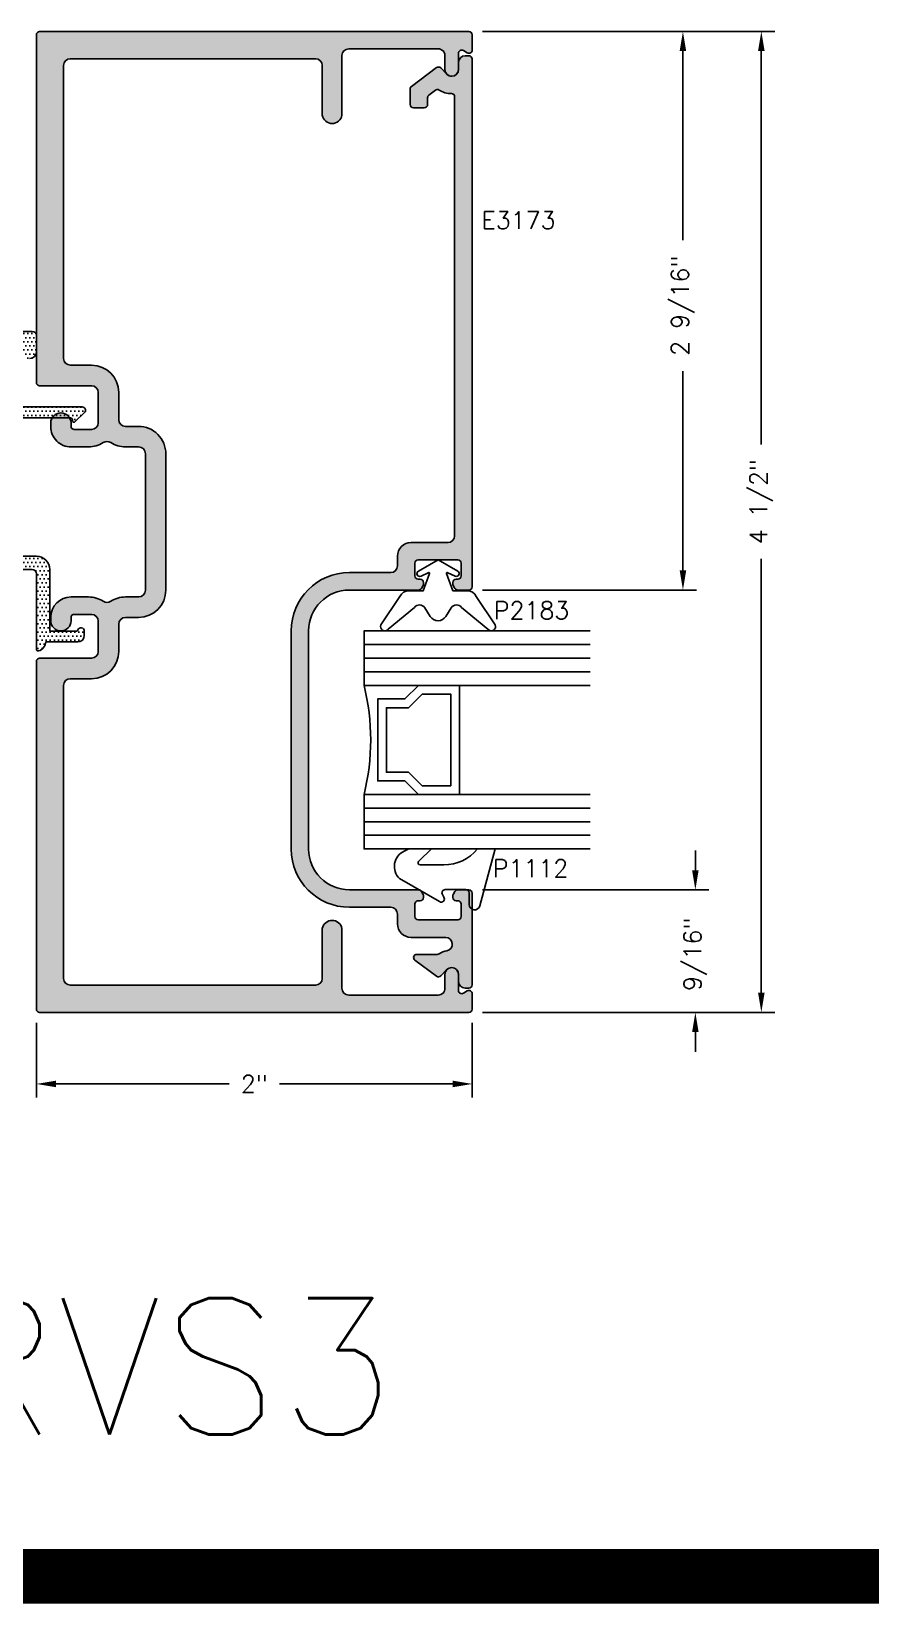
# Model space of a CAD drawing. Extents: x 0 to 139, y 0 to 39.
# Drawn here: x 49.42 to 53.27, y 26.83 to 34.04 of the extents above; entities that cross this region are included whole.
import ezdxf

# ---------------------------------------------------------------- set-up
doc = ezdxf.new("R2010")
doc.units = 0
doc.header["$MEASUREMENT"] = 0
doc.layers.get('DEFPOINTS').update_dxf_attribs({"linetype": 'CONTINUOUS'})
for name, color, linetype in [('R-ANNO-DIMS', 3, 'CONTINUOUS'), ('R-ANNO-TEXT', 6, 'CONTINUOUS'), ('R-DET1', 4, 'CONTINUOUS'), ('R-DET2', 2, 'CONTINUOUS'), ('R-OTLN', 1, 'CONTINUOUS'), ('R-PAT1', 5, 'CONTINUOUS'), ('TITLE', 7, 'CONTINUOUS')]:
    doc.layers.add(name, color=color, linetype=linetype)
doc.styles.get("Standard").update_dxf_attribs({"font": 'simplex'})
doc.dimstyles.new('1X', dxfattribs={"dimtxt": 0.08, "dimasz": 0.09, "dimexe": 0.0625, "dimexo": 0.0625, "dimgap": 0.0625, "dimtad": 0, "dimdec": 5, "dimzin": 4, "dimtxsty": 'STANDARD', "dimcen": 0, "dimazin": 3, "dimtfac": 1, "dimtdec": 5, "dimtofl": 0, "dimtmove": 0, "dimatfit": 3, "dimtolj": 1, "dimtzin": 0})
pattern_1 = [(0, (45.02329678734584, 26.39601527566817), (0.009375, 0.01875), [0, -0.01875])]

# ---------------------------------------------------------------- blocks, each defined once
blk = doc.blocks.new('*D12')
at = {"layer": 'DEFPOINTS', "color": 0}
for p in [(49.4395254096338, 29.55967717632602), (51.43948860765173, 29.55967717632596), (51.43948860765173, 29.21664919151539)]:
    blk.add_point(p, dxfattribs=at)
at = {"layer": 'R-ANNO-DIMS', "color": 0}
for p, q in [((49.4395254096338, 29.49717717632602), (49.4395254096338, 29.15414919151539)), ((51.43948860765173, 29.49717717632596), (51.43948860765173, 29.15414919151539)), ((49.52952540963381, 29.21664919151539), (50.32367367530943, 29.21664919151539)), ((51.34948860765172, 29.21664919151539), (50.5553403419761, 29.21664919151539))]:
    blk.add_line(p, q, dxfattribs=at)
for points in [[(49.52952540963381, 29.23164919151539), (49.52952540963381, 29.20164919151539), (49.4395254096338, 29.21664919151539)], [(51.34948860765172, 29.23164919151539), (51.34948860765172, 29.20164919151539), (51.43948860765173, 29.21664919151539)]]:
    blk.add_solid(points, dxfattribs=at)
at = {"layer": 'R-ANNO-DIMS', "color": 0, "insert": (50.43950700864276, 29.21664919151539), "char_height": 0.08, "attachment_point": 5}
blk.add_mtext('\\A1;2"', dxfattribs=at)
blk = doc.blocks.new('*D11')
at = {"layer": 'DEFPOINTS', "color": 0}
for p in [(51.42448860765171, 34.044677176326), (52.76604488452551, 34.044677176326), (51.42448860765174, 29.54467717632598)]:
    blk.add_point(p, dxfattribs=at)
at = {"layer": 'R-ANNO-DIMS', "color": 0}
for p, q in [((51.48698860765171, 34.044677176326), (52.82854488452551, 34.044677176326)), ((52.76604488452551, 33.954677176326), (52.76604488452551, 32.15009785115909)), ((52.76604488452551, 29.63467717632598), (52.76604488452551, 31.62509785115909)), ((51.48698860765174, 29.54467717632598), (52.82854488452551, 29.54467717632598))]:
    blk.add_line(p, q, dxfattribs=at)
for points in [[(52.75104488452551, 33.954677176326), (52.78104488452551, 33.954677176326), (52.76604488452551, 34.044677176326)], [(52.75104488452551, 29.63467717632598), (52.78104488452551, 29.63467717632598), (52.76604488452551, 29.54467717632598)]]:
    blk.add_solid(points, dxfattribs=at)
at = {"layer": 'R-ANNO-DIMS', "color": 0, "insert": (52.7660448845255, 31.8875978511591), "char_height": 0.08, "attachment_point": 5, "rotation": 90}
blk.add_mtext('\\A1;4 1/2"', dxfattribs=at)
blk = doc.blocks.new('*D13')
at = {"layer": 'DEFPOINTS', "color": 0}
for p in [(51.42364798721816, 30.10715024328491), (52.46329400579143, 30.10715024328491), (51.42448860765174, 29.54467717632598)]:
    blk.add_point(p, dxfattribs=at)
at = {"layer": 'R-ANNO-DIMS', "color": 0}
for p, q in [((52.46329400579143, 30.19715024328491), (52.46329400579143, 30.28715024328491)), ((51.48614798721816, 30.10715024328491), (52.52579400579143, 30.10715024328491)), ((51.48698860765174, 29.54467717632598), (52.52579400579143, 29.54467717632598)), ((52.46329400579143, 29.45467717632598), (52.46329400579143, 29.36467717632598))]:
    blk.add_line(p, q, dxfattribs=at)
for points in [[(52.44829400579143, 30.19715024328491), (52.47829400579143, 30.19715024328491), (52.46329400579143, 30.10715024328491)], [(52.44829400579143, 29.45467717632598), (52.47829400579143, 29.45467717632598), (52.46329400579143, 29.54467717632598)]]:
    blk.add_solid(points, dxfattribs=at)
at = {"layer": 'R-ANNO-DIMS', "color": 0, "insert": (52.46329400579143, 29.8113921771842), "char_height": 0.08, "attachment_point": 5, "rotation": 90}
blk.add_mtext('\\A1;9/16"', dxfattribs=at)
blk = doc.blocks.new('*D14')
at = {"layer": 'DEFPOINTS', "color": 0}
for p in [(51.42448860765171, 34.044677176326), (52.40630027305709, 34.044677176326), (51.42364798721816, 31.48215024328491)]:
    blk.add_point(p, dxfattribs=at)
at = {"layer": 'R-ANNO-DIMS', "color": 0}
for p, q in [((51.48698860765171, 34.044677176326), (52.46880027305709, 34.044677176326)), ((52.40630027305709, 33.954677176326), (52.40630027305709, 33.0870624350804)), ((52.40630027305709, 31.57215024328491), (52.40630027305709, 32.48587195888992)), ((51.48614798721816, 31.48215024328491), (52.46880027305709, 31.48215024328491))]:
    blk.add_line(p, q, dxfattribs=at)
for points in [[(52.39130027305709, 33.954677176326), (52.42130027305709, 33.954677176326), (52.40630027305709, 34.044677176326)], [(52.39130027305709, 31.57215024328491), (52.42130027305709, 31.57215024328491), (52.40630027305709, 31.48215024328491)]]:
    blk.add_solid(points, dxfattribs=at)
at = {"layer": 'R-ANNO-DIMS', "color": 0, "insert": (52.40630027305708, 32.78646719698517), "char_height": 0.08, "attachment_point": 5, "rotation": 90}
blk.add_mtext('\\A1;2 9/16"', dxfattribs=at)

msp = doc.modelspace()

# ---------------------------------------------------------------- hatches: boundary and pattern name
at = {"layer": 'R-PAT1'}
h = msp.add_hatch(dxfattribs=at)
h.set_pattern_fill('DOTS', color=256, scale=0.3, style=0)
h.set_pattern_definition(pattern_1)
edge = h.paths.add_edge_path()
edge.add_line((49.564525409634, 29.70067717632598), (49.564525409634, 31.044677176326))
edge.add_arc((49.59552540963401, 31.044677176326), 0.03100000000000591, 90, 179.9999999999983, ccw=False)
edge.add_line((49.59552540963401, 31.07567717632601), (49.69252540963379, 31.07567717632601))
edge.add_arc((49.69252540963379, 31.20067717632601), 0.125, 270, 360)
edge.add_line((49.81752540963379, 31.20067717632601), (49.81752540963382, 31.32567717632604))
edge.add_arc((49.84852540963382, 31.32567717632604), 0.03100000000000591, 90, 180, ccw=False)
edge.add_line((49.84852540963382, 31.35667717632604), (49.90852540963405, 31.35667717632602))
edge.add_arc((49.90852540963394, 31.48167717632602), 0.125, 270.0000000000521, 360)
edge.add_line((50.03352540963394, 31.48167717632602), (50.03352540963394, 32.10767717632594))
edge.add_arc((49.90852540963397, 32.10767717632605), 0.1249999999999716, 359.9999999999479, 450)
edge.add_line((49.90852540963397, 32.23267717632602), (49.84852540963379, 32.23267717632605))
edge.add_arc((49.84852540963379, 32.26367717632606), 0.03100000000000591, 180, 270, ccw=False)
edge.add_line((49.81752540963379, 32.26367717632606), (49.81752540963379, 32.38867717632603))
edge.add_arc((49.69252540963379, 32.38867717632603), 0.125, 0, 90)
edge.add_line((49.69252540963379, 32.51367717632603), (49.59552540963398, 32.51367717632606))
edge.add_arc((49.59552540963398, 32.54467717632606), 0.03100000000000591, 180, 270, ccw=False)
edge.add_line((49.56452540963397, 32.54467717632606), (49.564525409634, 33.88867717632603))
edge.add_arc((49.59552540963401, 33.88867717632603), 0.03100000000000591, 90, 180, ccw=False)
edge.add_line((49.59552540963401, 33.91967717632603), (50.72052242159515, 33.91967717632603))
edge.add_arc((50.72052242159516, 33.88867717632603), 0.03100000000000058, 0.0009953605384112052, 90.00000000004098, ccw=False)
edge.add_line((50.75152242159049, 33.88867771486791), (50.75152839767759, 33.65987717632599))
edge.add_arc((50.79652839768039, 33.66812717632597), 0.0457500000027509, 190.3888578148067, 349.6111421851932)
edge.add_line((50.84152839768319, 33.65987717632599), (50.84152163865031, 33.93374662839459))
edge.add_arc((50.87252163864562, 33.93374716693602), 0.03099999999999774, 90.00302070725712, 180.0009953597143, ccw=False)
edge.add_line((50.87252000428572, 33.96474716689293), (51.28348841702584, 33.96475228466134))
edge.add_arc((51.28348860765172, 33.93375228466189), 0.03100000000002891, 9.890754881780595e-12, 90.00035232447982, ccw=False)
edge.add_line((51.31448860765175, 33.93375228466191), (51.31448860765173, 33.87030410936715))
edge.add_arc((51.34548860765173, 33.87030410936715), 0.03100000000000591, 180, 360)
edge.add_line((51.37648860765174, 33.87030410936715), (51.37648860765171, 33.94369641421251))
edge.add_arc((51.3914886076517, 33.94369641421251), 0.01499999999998991, 60.00000000002473, 180.0000000000204, ccw=False)
edge.add_line((51.39898860765169, 33.95668679526928), (51.41698860765175, 33.94629449042385))
edge.add_arc((51.42448860765172, 33.95928487148062), 0.01499999999999296, 240.000000000042, 360.0000000000034)
edge.add_line((51.43948860765173, 33.95928487148062), (51.4394886076517, 34.02967717632602))
edge.add_arc((51.42448860765171, 34.02967717632602), 0.01499999999998636, 0, 90)
edge.add_line((51.42448860765171, 34.044677176326), (49.45452540963393, 34.04467717632603))
edge.add_arc((49.45452540963393, 34.02967717632605), 0.01499999999998636, 90, 180)
edge.add_line((49.43952540963394, 34.02967717632605), (49.43952540963394, 32.43467717632605))
edge.add_arc((49.45452540963393, 32.43467717632605), 0.01499999999998636, 180, 270)
edge.add_line((49.45452540963393, 32.41967717632606), (49.69252540963379, 32.41967717632603))
edge.add_arc((49.69252540963379, 32.38867717632603), 0.03100000000000591, 0, 90, ccw=False)
edge.add_line((49.72352540963379, 32.38867717632603), (49.72352540963379, 32.24967717632602))
edge.add_arc((49.69252540963379, 32.24967717632605), 0.03100000000000591, 270, 359.9999999999475, ccw=False)
edge.add_line((49.69252540963379, 32.21867717632604), (49.61352540963378, 32.21867717632604))
edge.add_arc((49.61352540963378, 32.23367717632603), 0.01499999999998636, 180, 270, ccw=False)
edge.add_line((49.59852540963379, 32.23367717632603), (49.59852540963379, 32.24867717632601))
edge.add_arc((49.55252540963377, 32.24867717632601), 0.04600000000002069, 0, 89.99999999996461)
edge.add_line((49.5525254096338, 32.29467717632603), (49.5515254096338, 32.29467717632603))
edge.add_arc((49.5515254096338, 32.24867717632601), 0.04600000000002069, 90, 180)
edge.add_line((49.50552540963378, 32.24867717632601), (49.50552540963378, 32.23167717632602))
edge.add_arc((49.59852540963377, 32.23167717632602), 0.09299999999998931, 180, 270.0000000000175)
edge.add_line((49.59852540963379, 32.13867717632603), (49.67852540963381, 32.138677176326))
edge.add_arc((49.67852540963379, 32.26367717632601), 0.1250000000000231, 270.0000000000081, 303.0159029780485)
edge.add_arc((49.7635254096338, 32.13286815523038), 0.03099999999998044, 56.98409702195471, 123.01590297804529, ccw=False)
edge.add_arc((49.84852540963375, 32.26367717632603), 0.1250000000000015, 236.9840970219728, 270.0000000000151)
edge.add_line((49.84852540963379, 32.13867717632603), (49.90852540963397, 32.13867717632603))
edge.add_arc((49.90852540963397, 32.10767717632605), 0.03099999999997749, -5.2523319027386606e-11, 90, ccw=False)
edge.add_line((49.93952540963394, 32.10767717632602), (49.93952540963394, 31.48167717632602))
edge.add_arc((49.90852540963394, 31.48167717632602), 0.03100000000000591, -89.99999999994748, 0, ccw=False)
edge.add_line((49.90852540963397, 31.45067717632601), (49.84852540963379, 31.45067717632601))
edge.add_arc((49.84852540963375, 31.32567717632601), 0.1250000000000018, 89.99999999998494, 123.0159029780272)
edge.add_arc((49.7635254096338, 31.45648619742165), 0.03099999999998044, 236.9840970219547, 303.0159029780453, ccw=False)
edge.add_arc((49.67852540963383, 31.32567717632601), 0.1250000000000015, 56.98409702197277, 90.00000000001505)
edge.add_line((49.67852540963381, 31.45067717632601), (49.59852540963379, 31.45067717632601))
edge.add_arc((49.59852540963379, 31.35767717632599), 0.09300000000001774, 89.99999999999946, 179.999999999982)
edge.add_line((49.50552540963378, 31.35767717632602), (49.50552540963378, 31.340677176326))
edge.add_arc((49.55152540963377, 31.340677176326), 0.04599999999999227, 180, 270)
edge.add_line((49.55152540963377, 31.294677176326), (49.5525254096338, 31.294677176326))
edge.add_arc((49.5525254096338, 31.340677176326), 0.04599999999999138, 269.9999999999989, 360.0000000000354)
edge.add_line((49.59852540963379, 31.34067717632603), (49.59852540963379, 31.35567717632604))
edge.add_arc((49.61352540963378, 31.35567717632604), 0.01499999999998636, 90, 180, ccw=False)
edge.add_line((49.61352540963378, 31.37067717632603), (49.69252540963382, 31.37067717632603))
edge.add_arc((49.69252540963382, 31.33967717632602), 0.03100000000000591, 0, 90, ccw=False)
edge.add_line((49.72352540963382, 31.33967717632602), (49.72352540963379, 31.20067717632601))
edge.add_arc((49.69252540963379, 31.20067717632601), 0.03100000000000591, -90, 0, ccw=False)
edge.add_line((49.69252540963379, 31.169677176326), (49.45452540963382, 31.169677176326))
edge.add_arc((49.45452540963382, 31.15467717632602), 0.01499999999998636, 90, 180)
edge.add_line((49.43952540963383, 31.15467717632602), (49.4395254096338, 29.55967717632602))
edge.add_arc((49.45452540963379, 29.55967717632602), 0.01499999999998636, 180, 270)
edge.add_line((49.45452540963379, 29.54467717632603), (51.42448860765174, 29.54467717632598))
edge.add_arc((51.42448860765174, 29.55967717632596), 0.01499999999998636, 270, 360)
edge.add_line((51.43948860765173, 29.55967717632596), (51.43948860765175, 29.63006948117136))
edge.add_arc((51.42448860765175, 29.63006948117136), 0.01499999999998991, 359.9999999999797, 479.9999999999753)
edge.add_line((51.41698860765177, 29.64305986222813), (51.39898860765169, 29.6326675573827))
edge.add_arc((51.39148860765171, 29.64565793843947), 0.01499999999998363, 179.9999999999966, 299.9999999998963, ccw=False)
edge.add_line((51.37648860765174, 29.64565793843947), (51.37648860765174, 29.71905024328491))
edge.add_arc((51.34548860765173, 29.71905024328491), 0.03100000000000591, 0, 180)
edge.add_line((51.31448860765173, 29.71905024328491), (51.31448860765175, 29.6556020679901))
edge.add_arc((51.28348860765172, 29.6556020679901), 0.031000000000029, 269.99964767552024, 359.9999999999901, ccw=False)
edge.add_line((51.28348841702584, 29.62460206799066), (50.87252000428572, 29.62460718575907))
edge.add_arc((50.87252163864559, 29.65560718571598), 0.03099999999999782, 179.9990046402858, 269.99697929279546, ccw=False)
edge.add_line((50.84152163865028, 29.65560772425742), (50.84152839768319, 29.92947717632602))
edge.add_arc((50.79652839768039, 29.9212271763261), 0.04575000000274065, 10.38885781473672, 169.6111421852633)
edge.add_line((50.75152839767759, 29.92947717632602), (50.75152242159044, 29.7006766377841))
edge.add_arc((50.72052242159513, 29.70067717632597), 0.03099999999997198, 270.0000000000115, 359.9990046394625, ccw=False)
edge.add_line((50.72052242159515, 29.669677176326), (49.59552540963401, 29.66967717632598))
edge.add_arc((49.59552540963401, 29.70067717632598), 0.03100000000000591, 180, 270, ccw=False)
h = msp.add_hatch(dxfattribs=at)
h.set_pattern_fill('DOTS', color=256, scale=0.3, style=0)
h.set_pattern_definition(pattern_1)
edge = h.paths.add_edge_path()
edge.add_line((50.87564798721816, 30.02715024328491), (51.06564798721816, 30.0271502432849))
edge.add_arc((51.06564798721816, 29.9961502432849), 0.03100000000000058, -1.5916157281026244e-12, 90, ccw=False)
edge.add_line((51.09664798721816, 29.9961502432849), (51.09664798721816, 29.9511502432849))
edge.add_arc((51.15864798721816, 29.9511502432849), 0.06199999999999939, 179.9999999999984, 270)
edge.add_line((51.15864798721816, 29.8891502432849), (51.31709645486053, 29.8891502432849))
edge.add_arc((51.31709645486053, 29.85815024328491), 0.03099999999999969, -78.40063122017091, 90, ccw=False)
edge.add_arc((51.34564798721787, 29.71905024328478), 0.1109999999999601, 101.5993687795936, 121.8745478004785)
edge.add_arc((51.27911228251759, 29.82605024328495), 0.01500000000004211, 269.9999999994504, 301.87454780009125, ccw=False)
edge.add_line((51.27911228251745, 29.81105024328491), (51.18564798721816, 29.81105024328491))
edge.add_arc((51.18564798721816, 29.79605024328491), 0.01499999999999879, 90, 233.3833102809407)
edge.add_line((51.17670110667601, 29.78401058678797), (51.27525257409972, 29.71077525764729))
edge.add_arc((51.28419945464188, 29.72281491414422), 0.01499999999999903, 233.3833102809333, 315.0000000000024)
edge.add_line((51.29480605635968, 29.71220831242643), (51.32356829743493, 29.74097055350169))
edge.add_arc((51.34548860765173, 29.71905024328491), 0.03100000000000393, 90, 134.9999999999988, ccw=False)
edge.add_line((51.34548860765173, 29.7500502432849), (51.34564798721817, 29.7500502432849))
edge.add_arc((51.34564798721816, 29.71905024328491), 0.03100000000000191, 2.3874235921539366e-12, 90, ccw=False)
edge.add_line((51.37664798721816, 29.71905024328491), (51.37664798721816, 29.68705024328492))
edge.add_arc((51.40764798721817, 29.68705024328492), 0.03100000000000236, 180.0000000000033, 270)
edge.add_line((51.40764798721817, 29.65605024328491), (51.42364798721816, 29.65605024328491))
edge.add_arc((51.42364798721816, 29.67105024328491), 0.01500000000000012, 270, 359.9999999999984)
edge.add_line((51.43864798721816, 29.67105024328491), (51.43864798721816, 30.09215024328491))
edge.add_arc((51.42364798721816, 30.09215024328491), 0.01500000000000057, 3.392591660227623e-12, 90.00000000000676)
edge.add_line((51.42364798721816, 30.10715024328491), (51.37343984575644, 30.10715024328491))
edge.add_arc((51.37343984575645, 30.09215024328491), 0.01499999999999968, 90.00000000000676, 150.7511736634581)
edge.add_line((51.3603522555172, 30.09947929381889), (51.35256039697892, 30.08556526071482))
edge.add_arc((51.36564798721817, 30.07823621018085), 0.01499999999999862, 150.7511736634397, 180)
edge.add_line((51.35064798721817, 30.07823621018085), (51.35064798721817, 30.07215024328492))
edge.add_arc((51.36564798721817, 30.07215024328491), 0.01499999999999879, 179.9999999999983, 270)
edge.add_line((51.36564798721817, 30.05715024328491), (51.37364798721816, 30.05715024328491))
edge.add_arc((51.37364798721816, 30.04215024328491), 0.01500000000000057, 3.410605131648481e-12, 90, ccw=False)
edge.add_line((51.38864798721816, 30.04215024328491), (51.38864798721816, 29.98415024328491))
edge.add_arc((51.37364798721816, 29.98415024328492), 0.01500000000000057, 270, 359.9999999999966, ccw=False)
edge.add_line((51.37364798721816, 29.9691502432849), (51.19164798721816, 29.9691502432849))
edge.add_arc((51.19164798721816, 29.9841502432849), 0.01499999999999879, 180, 270.00000000000676, ccw=False)
edge.add_line((51.17664798721816, 29.9841502432849), (51.17664798721816, 30.0421502432849))
edge.add_arc((51.19164798721816, 30.04215024328491), 0.01499999999999968, 90.00000000000341, 179.9999999999983, ccw=False)
edge.add_line((51.19164798721816, 30.05715024328491), (51.20064798721816, 30.05715024328491))
edge.add_arc((51.20064798721816, 30.07215024328491), 0.01500000000000057, 270, 359.9999999999966)
edge.add_line((51.21564798721816, 30.07215024328491), (51.21564798721816, 30.07823621018085))
edge.add_arc((51.20064798721816, 30.07823621018085), 0.01500000000000057, 0, 29.24882633653265)
edge.add_line((51.21373557745741, 30.08556526071483), (51.20594371891914, 30.09947929381889))
edge.add_arc((51.19285612867991, 30.09215024328491), 0.01500000000000163, 29.24882633654614, 90.00000000001017)
edge.add_line((51.19285612867989, 30.10715024328491), (50.87564798721816, 30.10715024328491))
edge.add_arc((50.87564798721816, 30.29415024328492), 0.1870000000000003, 180, 269.9999999999989, ccw=False)
edge.add_line((50.68864798721816, 30.29415024328492), (50.68864798721816, 31.29515024328491))
edge.add_arc((50.87564798721816, 31.29515024328489), 0.1869999999999994, 90.00000000000108, 180, ccw=False)
edge.add_line((50.87564798721816, 31.48215024328491), (51.19285612867989, 31.48215024328491))
edge.add_arc((51.19285612867989, 31.49715024328491), 0.01500000000000146, 270, 330.7511736634585)
edge.add_line((51.20594371891914, 31.48982119275092), (51.21373557745741, 31.50373522585498))
edge.add_arc((51.20064798721816, 31.51106427638896), 0.01500000000000067, 330.7511736634673, 360)
edge.add_line((51.21564798721816, 31.51106427638896), (51.21564798721816, 31.51715024328491))
edge.add_arc((51.20064798721816, 31.5171502432849), 0.01500000000000057, 3.392591660227623e-12, 90)
edge.add_line((51.20064798721816, 31.5321502432849), (51.19164798721816, 31.5321502432849))
edge.add_arc((51.19164798721816, 31.5471502432849), 0.01499999999999968, 180.0000000000034, 270, ccw=False)
edge.add_line((51.17664798721816, 31.5471502432849), (51.17664798721816, 31.6051502432849))
edge.add_arc((51.19164798721816, 31.60515024328491), 0.01500000000000057, 90, 180, ccw=False)
edge.add_line((51.19164798721816, 31.62015024328491), (51.37364798721816, 31.62015024328491))
edge.add_arc((51.37364798721816, 31.60515024328491), 0.01500000000000057, 3.410605131648481e-12, 90, ccw=False)
edge.add_line((51.38864798721816, 31.60515024328491), (51.38864798721816, 31.54715024328491))
edge.add_arc((51.37364798721816, 31.5471502432849), 0.01500000000000057, 270, 359.9999999999966, ccw=False)
edge.add_line((51.37364798721816, 31.5321502432849), (51.36564798721817, 31.5321502432849))
edge.add_arc((51.36564798721817, 31.5171502432849), 0.01499999999999968, 90, 180)
edge.add_line((51.35064798721817, 31.5171502432849), (51.35064798721817, 31.51106427638897))
edge.add_arc((51.36564798721817, 31.51106427638898), 0.01499999999999879, 180, 209.2488263365603)
edge.add_line((51.35256039697892, 31.503735225855), (51.36035225551718, 31.48982119275093))
edge.add_arc((51.37343984575644, 31.49715024328491), 0.01499999999999843, 209.2488263365452, 270)
edge.add_line((51.37343984575644, 31.48215024328491), (51.42364798721816, 31.48215024328491))
edge.add_arc((51.42364798721816, 31.49715024328491), 0.01500000000000057, 270, 359.9999999999966)
edge.add_line((51.43864798721816, 31.49715024328491), (51.43864798721816, 33.91835024328491))
edge.add_arc((51.42364798721816, 33.91835024328491), 0.01500000000000057, 0, 90)
edge.add_line((51.42364798721816, 33.93335024328491), (51.40764798721817, 33.93335024328491))
edge.add_arc((51.40764798721817, 33.9023502432849), 0.03100000000000058, 89.9999999999967, 179.9999999999967)
edge.add_line((51.37664798721816, 33.9023502432849), (51.37664798721816, 33.8703502432849))
edge.add_arc((51.34564798721817, 33.8703502432849), 0.03100000000000058, -90.00000000000318, 3.296918293926865e-12, ccw=False)
edge.add_line((51.34564798721816, 33.83935024328491), (51.34548860765172, 33.83935024328491))
edge.add_arc((51.34548860765173, 33.8703502432849), 0.03100000000000236, 225.0000000000023, 270.00000000000324, ccw=False)
edge.add_line((51.32356829743495, 33.84842993306812), (51.29483569017474, 33.87716254032834))
edge.add_arc((51.28422908845693, 33.86655593861055), 0.01500000000000336, 44.99999999999761, 126.7998539405013)
edge.add_line((51.27524376509781, 33.87856693208037), (51.16066266385906, 33.79284977237504))
edge.add_arc((51.16964798721817, 33.78083877890521), 0.01500000000000218, 126.799853940508, 180)
edge.add_line((51.15464798721817, 33.78083877890521), (51.15464798721817, 33.7093502432849))
edge.add_arc((51.16964798721817, 33.7093502432849), 0.01500000000000057, 180, 270)
edge.add_line((51.16964798721817, 33.6943502432849), (51.21964798721817, 33.6943502432849))
edge.add_arc((51.21964798721817, 33.7093502432849), 0.01500000000000057, 270, 360)
edge.add_line((51.23464798721817, 33.7093502432849), (51.23464798721817, 33.74077763554683))
edge.add_arc((51.24964798721817, 33.74077763554683), 0.01500000000000057, 126.7998539405026, 180, ccw=False)
edge.add_line((51.24066266385906, 33.75278862901666), (51.27051500306992, 33.77512091331181))
edge.add_arc((51.27950032642909, 33.76310991984198), 0.01500000000003799, 58.33300653602072, 126.7998539407192, ccw=False)
edge.add_arc((51.34564798721831, 33.87035024328486), 0.1110000000000441, 238.3330065357263, 269.0905049879196)
edge.add_arc((51.34364798721816, 33.74436611730064), 0.01500000000000035, 0, 89.0905049879986, ccw=False)
edge.add_line((51.35864798721816, 33.74436611730064), (51.35864798721815, 31.73115024328492))
edge.add_arc((51.32764798721816, 31.7311502432849), 0.03099999999999881, -90, 0, ccw=False)
edge.add_line((51.32764798721816, 31.70015024328491), (51.15864798721815, 31.70015024328491))
edge.add_arc((51.15864798721816, 31.63815024328491), 0.06200000000000028, 90, 180.0000000000017)
edge.add_line((51.09664798721816, 31.63815024328491), (51.09664798721816, 31.59315024328491))
edge.add_arc((51.06564798721816, 31.59315024328491), 0.03100000000000058, -90, 1.5916157281026244e-12, ccw=False)
edge.add_line((51.06564798721816, 31.5621502432849), (50.87564798721816, 31.5621502432849))
edge.add_arc((50.87564798721816, 31.29515024328491), 0.2669999999999986, 90.00000000000152, 180.0000000000004)
edge.add_line((50.60864798721816, 31.29515024328489), (50.60864798721816, 30.2941502432849))
edge.add_arc((50.87564798721816, 30.29415024328492), 0.2669999999999995, 179.9999999999998, 269.9999999999989)
h = msp.add_hatch(dxfattribs=at)
h.set_pattern_fill('DOTS', color=256, scale=0.3, style=0)
h.set_pattern_definition([(0, (45.06878001624661, 26.39601527566817), (0.009375, 0.01875), [0, -0.01875])])
edge = h.paths.add_edge_path()
edge.add_arc((49.24052540963394, 31.5840178124211), 0.008000000000002672, 180.0000000000509, 270.0000000000509)
edge.add_line((49.24052540963395, 31.5760178124211), (49.41952540963395, 31.5760178124211))
edge.add_arc((49.41952540963394, 31.5560178124211), 0.02000000000000313, -2.029310053330846e-11, 89.9999999999797, ccw=False)
edge.add_line((49.43952540963394, 31.55601781242109), (49.43952540963394, 31.21055551484707))
edge.add_arc((49.44752540963395, 31.21055551484707), 0.008000000000002672, 179.9999999999491, 286.8550928569553)
edge.add_arc((49.43645821772758, 31.24708484213629), 0.04616902525473057, 286.8550928569733, 356.190101886297)
edge.add_line((49.48252520963395, 31.2440170824211), (49.62852538963394, 31.2440170824211))
edge.add_arc((49.62852512942391, 31.2750173626304), 0.03100028021039731, 270.0004809290877, 359.9997223780094)
edge.add_line((49.65952540963394, 31.27501721242109), (49.65952540963394, 31.29401822242109))
edge.add_arc((49.64452542463394, 31.29401823952838), 0.01499998500001264, 359.9999346548875, 519.645625193592)
edge.add_arc((49.62296157563342, 31.3020182224211), 0.008000000000007505, 269.9999999999491, 339.6456251935448, ccw=False)
edge.add_line((49.62296157563341, 31.29401822242109), (49.50152540963394, 31.29401822242109))
edge.add_line((49.50152540963394, 31.29401822242109), (49.50152540963394, 31.5760178124211))
edge.add_arc((49.43952489749892, 31.57601760028782), 0.06200051213538468, 0.0001960361456130359, 89.99952672688634)
edge.add_line((49.43952540963394, 31.63801811242109), (49.35252540963394, 31.63801811242109))
edge.add_line((49.35252540963394, 31.63801811242109), (49.35252540963394, 31.67301791242109))
edge.add_arc((49.29052472678619, 31.6730175295749), 0.06200068284893485, 0.0003537940163565418, 89.99946138148057)
edge.add_line((49.29052530963394, 31.7350182124211), (49.03252540963395, 31.7350182124211))
edge.add_arc((49.03252540963339, 31.76601821242071), 0.03099999999961511, 179.9998151741935, 270.0000000010243, ccw=False)
edge.add_line((49.00152540963394, 31.7660183124211), (49.00152540963394, 32.24101681242109))
edge.add_arc((49.03252182511804, 32.2410203969256), 0.03099641569135755, 89.9935589954282, 180.0066258299757, ccw=False)
edge.add_line((49.03252530963394, 32.2720168124211), (49.59652533963394, 32.2720168124211))
edge.add_arc((49.59652533963393, 32.2640168124211), 0.008000000000002672, -5.0874859880423173e-11, 89.99999999994913, ccw=False)
edge.add_line((49.60452533963394, 32.26401681242109), (49.60452533963394, 32.26033247122747))
edge.add_arc((49.61252533963394, 32.26033247122747), 0.008000000000002672, 180, 315.0001474841673)
edge.add_line((49.61818220844464, 32.25467563153921), (49.66017617313393, 32.29666981242109))
edge.add_arc((49.64967765662544, 32.30716969913524), 0.01484811334443548, 314.9962612870704, 450.0050897137)
edge.add_line((49.64967633763395, 32.32201781242109), (49.03252530963394, 32.32201781242109))
edge.add_arc((49.03252530963394, 32.35301781242109), 0.0309999999999917, 180, 270, ccw=False)
edge.add_line((49.00152530963395, 32.35301781242109), (49.00152530963395, 32.5760178124211))
edge.add_arc((49.03252530963394, 32.5760178124211), 0.0309999999999917, 90, 180, ccw=False)
edge.add_line((49.03252530963394, 32.60701781242109), (49.34652530963395, 32.60701781242109))
edge.add_arc((49.34651445395131, 32.57599160448483), 0.03102620983539825, -1.7967394697524242, 89.97995292319172, ccw=False)
edge.add_arc((49.40852540963395, 32.57501881242109), 0.03099999999999881, 179.9999999999869, 269.9999999999869)
edge.add_arc((49.40852540963394, 32.57501881242109), 0.03100000000000591, 270, 360)
edge.add_line((49.43952540963394, 32.57501881242109), (49.43952540963394, 32.64901781242109))
edge.add_arc((49.41952540963395, 32.64901781242109), 0.01999999999999602, 0, 90)
edge.add_line((49.41952540963395, 32.66901781242109), (48.95952540963394, 32.66901781242109))
edge.add_arc((48.95952540963394, 32.64901781242109), 0.01999999999999602, 90, 180)
edge.add_line((48.93952540963394, 32.64901781242109), (48.93952540963394, 31.5960178124211))
edge.add_arc((48.95952540963395, 31.59601781242109), 0.02000000000000313, 179.9999999999796, 269.9999999999797)
edge.add_line((48.95952540963394, 31.57601781242109), (49.04452530963394, 31.5760178124211))
edge.add_arc((49.04452530963394, 31.5840178124211), 0.007999999999995566, 270, 360)
edge.add_line((49.05252530963394, 31.5840178124211), (49.05252530963394, 31.60001801242109))
edge.add_arc((49.02952411461529, 31.60001751742816), 0.02300119502396993, 0.001233023139020943, 89.99702321879772)
edge.add_line((49.02952530963394, 31.62301871242109), (49.00352540963394, 31.62301871242109))
edge.add_arc((49.00352540963394, 31.63101871242109), 0.008000000000002672, 179.9999999999491, 269.9999999999491, ccw=False)
edge.add_line((48.99552540963394, 31.6310187124211), (48.99552540963394, 31.66501791242109))
edge.add_arc((49.00352540963394, 31.66501791242109), 0.007999999999995566, 90, 180, ccw=False)
edge.add_line((49.00352540963394, 31.67301791242109), (49.28252530963394, 31.67301791242109))
edge.add_arc((49.28252530963394, 31.66501791242109), 0.007999999999995566, 0, 90, ccw=False)
edge.add_line((49.29052530963394, 31.66501791242109), (49.29052530963394, 31.6310187124211))
edge.add_arc((49.28252530963393, 31.63101871242109), 0.008000000000002672, -89.99999999994913, 5.0874859880423173e-11, ccw=False)
edge.add_line((49.28252530963394, 31.62301871242109), (49.25552540963395, 31.62301871242109))
edge.add_arc((49.25552660465259, 31.60001751742815), 0.02300119502397967, 90.00297678118457, 179.9987669768344)
edge.add_line((49.23252540963394, 31.60001801242109), (49.23252540963394, 31.5840178124211))

# ---------------------------------------------------------------- linework, layer by layer
at = {"layer": 'R-DET1'}
msp.add_lwpolyline([(50.87564798721816, 30.02715024328491), (51.06564798721816, 30.02715024328491, -0.4142135623731035), (51.09664798721816, 29.9961502432849), (51.09664798721816, 29.95115024328491, 0.4142135623731034), (51.15864798721816, 29.8891502432849), (51.31709645486053, 29.8891502432849, -0.9035743402249776), (51.32332953586823, 29.82778334187644, 0.08869867664171488), (51.28703319974376, 29.81331214804675, -0.1399826772353139), (51.27911228251745, 29.81105024328491), (51.18564798721816, 29.81105024328491, 0.7224393380032822), (51.17670110667601, 29.78401058678797), (51.27525257409972, 29.71077525764728, 0.3719795631223116), (51.29480605635968, 29.71220831242643), (51.32356829743495, 29.7409705535017, -0.1989123673796528), (51.34548860765173, 29.7500502432849), (51.34564798721816, 29.7500502432849, -0.4142135623730866), (51.37664798721816, 29.71905024328491), (51.37664798721816, 29.68705024328492, 0.4142135623730781), (51.40764798721817, 29.65605024328491), (51.42364798721816, 29.65605024328491, 0.414213562373095), (51.43864798721816, 29.67105024328491), (51.43864798721816, 30.09215024328491, 0.4142135623731124), (51.42364798721816, 30.10715024328491), (51.37343984575644, 30.10715024328491, 0.2714652283999979), (51.3603522555172, 30.09947929381889), (51.35256039697892, 30.08556526071482, 0.1283195015979374), (51.35064798721817, 30.07823621018085), (51.35064798721817, 30.07215024328491, 0.414213562373095), (51.36564798721817, 30.05715024328491), (51.37364798721816, 30.05715024328491, -0.4142135623730777), (51.38864798721816, 30.04215024328491), (51.38864798721816, 29.9841502432849, -0.4142135623730777), (51.37364798721816, 29.9691502432849), (51.19164798721816, 29.9691502432849, -0.4142135623731296), (51.17664798721816, 29.9841502432849), (51.17664798721816, 30.04215024328491, -0.4142135623730777), (51.19164798721816, 30.05715024328491), (51.20064798721816, 30.05715024328491, 0.4142135623730777), (51.21564798721816, 30.07215024328491), (51.21564798721816, 30.07823621018085, 0.1283195015978146), (51.21373557745741, 30.08556526071483), (51.20594371891914, 30.09947929381889, 0.2714652284000654), (51.19285612867989, 30.10715024328491), (50.87564798721816, 30.10715024328492, -0.4142135623730896), (50.68864798721816, 30.29415024328492), (50.68864798721816, 31.29515024328489, -0.4142135623730895), (50.87564798721816, 31.48215024328491), (51.19285612867989, 31.48215024328491, 0.2714652284000313), (51.20594371891914, 31.48982119275092), (51.21373557745741, 31.50373522585498, 0.1283195015978146), (51.21564798721816, 31.51106427638896), (51.21564798721816, 31.5171502432849, 0.4142135623730777), (51.20064798721816, 31.5321502432849), (51.19164798721816, 31.5321502432849, -0.4142135623730776), (51.17664798721816, 31.5471502432849), (51.17664798721816, 31.60515024328491, -0.414213562373095), (51.19164798721816, 31.62015024328491), (51.37364798721816, 31.62015024328491, -0.4142135623730777), (51.38864798721816, 31.60515024328491), (51.38864798721816, 31.5471502432849, -0.4142135623730777), (51.37364798721816, 31.5321502432849), (51.36564798721817, 31.5321502432849, 0.414213562373095), (51.35064798721817, 31.5171502432849), (51.35064798721817, 31.51106427638898, 0.1283195015979374), (51.35256039697892, 31.503735225855), (51.3603522555172, 31.48982119275092, 0.2714652284000142), (51.37343984575644, 31.48215024328491), (51.42364798721816, 31.48215024328491, 0.414213562373095), (51.43864798721816, 31.49715024328491), (51.43864798721816, 33.91835024328491, 0.414213562373095), (51.42364798721816, 33.93335024328491), (51.40764798721817, 33.93335024328491, 0.414213562373095), (51.37664798721816, 33.9023502432849), (51.37664798721816, 33.8703502432849, -0.4142135623731285), (51.34564798721816, 33.83935024328491), (51.34548860765173, 33.83935024328491, -0.1989123673796624), (51.32356829743495, 33.84842993306812), (51.29483569017474, 33.87716254032834, 0.3728896235392892), (51.27524376509781, 33.87856693208037), (51.16066266385906, 33.79284977237504, 0.2363906559138631), (51.15464798721817, 33.78083877890521), (51.15464798721815, 33.7093502432849, 0.414213562373095), (51.16964798721817, 33.6943502432849), (51.21964798721817, 33.6943502432849, 0.414213562373095), (51.23464798721817, 33.7093502432849), (51.23464798721817, 33.74077763554683, -0.2363906559138881), (51.24066266385906, 33.75278862901666), (51.27051500306992, 33.77512091331181, -0.3079594801647881), (51.28737504795157, 33.77587662501381, 0.1350164713165757), (51.34388608245627, 33.75936422753685, -0.4095718739329696), (51.35864798721816, 33.74436611730064), (51.35864798721816, 31.7311502432849, -0.414213562373095), (51.32764798721816, 31.70015024328491), (51.15864798721816, 31.70015024328491, 0.4142135623731034), (51.09664798721816, 31.63815024328491), (51.09664798721816, 31.59315024328491, -0.4142135623731035), (51.06564798721816, 31.5621502432849), (50.87564798721816, 31.5621502432849, 0.414213562373089), (50.60864798721816, 31.29515024328489), (50.60864798721816, 30.29415024328492, 0.4142135623730904)], format="xyb", close=True, dxfattribs=at)
for points in [[(49.40852540963394, 32.54401881242109, 0.414213562373095), (49.43952540963394, 32.57501881242109), (49.43952540963394, 32.64901781242109, 0.414213562373095), (49.41952540963395, 32.66901781242109), (48.95952540963394, 32.66901781242109, 0.414213562373082)], [(49.03252530963394, 32.2720168124211), (49.59652533963394, 32.2720168124211, -0.414213562373095), (49.60452533963394, 32.26401681242109), (49.60452533963394, 32.26033247122747, 0.6681795687489501), (49.61818220844464, 32.25467563153921), (49.66017617313393, 32.29666981242109, 0.6682343589451617), (49.64967633763395, 32.32201781242109), (49.03252530963394, 32.32201781242109, -0.414213562373095)], [(49.24052540963395, 31.5760178124211), (49.41952540963395, 31.5760178124211, -0.414213562373095), (49.43952540963394, 31.55601781242109), (49.43952540963394, 31.21055551484707, 0.5032488353033644), (49.44984502703733, 31.20289918575918, 0.3121116704504286), (49.48252520963395, 31.2440170824211), (49.62852538963394, 31.2440170824211, 0.4142096847024618), (49.65952540963394, 31.27501721242109), (49.65952540963394, 31.29401822242109, 0.8364685785934068), (49.6304620497426, 31.29923561786106, -0.3135996460870694), (49.62296157563341, 31.29401822242109), (49.50152540963394, 31.29401822242109), (49.50152540963394, 31.5760178124211, 0.4142101409010818), (49.43952540963394, 31.63801811242109), (49.35252540963394, 31.63801811242109)]]:
    msp.add_lwpolyline(points, format="xyb", dxfattribs=at)
at = {"layer": 'R-DET2'}
msp.add_lwpolyline([(51.24715428254505, 31.36093480160896), (51.22186949960327, 31.40084041715779, 0.5243426933461728), (51.17447057577721, 31.4027451249391), (51.05382831036701, 31.30257107098851, -0.8969301051134209), (51.02051872707297, 31.32238115473096), (51.10747568024939, 31.45285816657807, -0.2937431915424134), (51.14841714949145, 31.47918208304051), (51.21466324714109, 31.47918208304051), (51.24313480478411, 31.55848428008894, 0.8013518808126918), (51.23764501435646, 31.56195953721691), (51.20467975136579, 31.54614396450432, -0.9670674050987308), (51.19261149843264, 31.56927916339978), (51.28264798721817, 31.62015024328491), (51.3726844760037, 31.56927916339978, -0.9670674050987308), (51.36061622307055, 31.54614396450432), (51.32765096007988, 31.56195953721691, 0.8013518808126918), (51.32216116965223, 31.55848428008894), (51.35063272729525, 31.47918208304051), (51.4168788249449, 31.47918208304051, -0.2937431915424192), (51.45782029418696, 31.45285816657807), (51.54477724736338, 31.32238115473094, -0.8969301051134209), (51.51146766406934, 31.30257107098849), (51.39082539865915, 31.4027451249391, 0.5243426933461728), (51.34342647483307, 31.40084041715779), (51.31814169189128, 31.36093480160896, -0.5502212829186363)], format="xyb", close=True, dxfattribs=at)
at = {"layer": 'R-DET2', "color": 2}
for points in [[(51.9799158368365, 31.29465024328483), (50.94295698472082, 31.29465024328491), (50.94295698472082, 31.04465024328491), (51.9799158368365, 31.04465024328483)], [(51.9799158368365, 31.23215024328483), (50.94295698472082, 31.23215024328491)], [(51.9799158368365, 31.16965024328483), (50.94295698472082, 31.16965024328491)], [(51.9799158368365, 31.10715024328483), (50.94295698472082, 31.10715024328491)], [(51.19295698472082, 31.04465024328491), (51.13095698472083, 30.98265024328489), (51.00595698472083, 30.98265024328489), (51.00595698472083, 30.60665024328492), (51.13095698472083, 30.60665024328492), (51.19295698472082, 30.54465024328491)], [(51.38095698472083, 30.54465024328491), (51.38095698472083, 31.04465024328491)], [(51.9799158368365, 30.29465024328483), (50.94295698472082, 30.29465024328491), (50.94295698472082, 30.54465024328491)], [(51.9799158368365, 30.48215024328483), (50.94295698472082, 30.48215024328491)], [(51.9799158368365, 30.41965024328483), (50.94295698472082, 30.41965024328491)], [(51.9799158368365, 30.35715024328483), (50.94295698472082, 30.35715024328491)]]:
    msp.add_lwpolyline(points, dxfattribs=at)
msp.add_lwpolyline([(51.9799158368365, 30.54465024328483), (50.94295698472077, 30.54465024328491, 0.1233101835078811), (50.94295698472077, 31.04465024328491)], format="xyb", dxfattribs=at)
msp.add_lwpolyline([(51.20952552721573, 31.00465024328489), (51.14752552721573, 30.9426502432849), (51.04595698472083, 30.9426502432849), (51.04595698472083, 30.64665024328491), (51.14752552721573, 30.64665024328491), (51.20952552721573, 30.5846502432849), (51.34095698472083, 30.5846502432849), (51.34095698472083, 31.00465024328489)], close=True, dxfattribs=at)
at = {"layer": 'R-DET2'}
msp.add_lwpolyline([(51.42538843205422, 30.04029629875156, 0.8769764629928579), (51.47453657771149, 30.03382582262398), (51.54442427059405, 30.29465024328486, 0.5300631587877241), (51.54442427059405, 30.29465024328486), (51.46342028104137, 30.29465024328488, -0.224952394989329), (51.30862759182534, 30.22129629875155), (51.20101588624897, 30.22129629875155, -0.7213831000560864), (51.1950290291332, 30.23930613906677), (51.25286724915208, 30.29465024328489, -0.00243074877380451), (51.14814429871033, 30.29465024328489), (51.12742423011125, 30.28498831661965, 0.522964996687237), (51.10565147347251, 30.15872773420988), (51.28913010180513, 30.0527962987515, 0.7673269879789613), (51.3096204828619, 30.07328667980826), (51.30239805099751, 30.08579629875159, -0.5773509396593615), (51.31538846222533, 30.10829629875153), (51.41038843205423, 30.10829629875155, -0.414213562373095), (51.42538843205422, 30.09329629875155), (51.42538843205422, 30.04029625269109)], format="xyb", dxfattribs=at)
at = {"layer": 'R-OTLN'}
msp.add_lwpolyline([(49.564525409634, 29.70067717632598), (49.564525409634, 31.044677176326, -0.414213562373095), (49.59552540963401, 31.07567717632601), (49.69252540963379, 31.07567717632601, 0.414213562373095), (49.81752540963379, 31.20067717632601), (49.81752540963382, 31.32567717632604, -0.414213562373095), (49.84852540963382, 31.35667717632604), (49.90852540963405, 31.35667717632602, 0.4142135623728286), (50.03352540963394, 31.48167717632602), (50.03352540963394, 32.10767717632594, 0.4142135623733614), (49.90852540963397, 32.23267717632602), (49.84852540963379, 32.23267717632605, -0.414213562373095), (49.81752540963379, 32.26367717632606), (49.81752540963379, 32.38867717632603, 0.414213562373095), (49.69252540963379, 32.51367717632603), (49.59552540963398, 32.51367717632606, -0.414213562373095), (49.56452540963397, 32.54467717632606), (49.564525409634, 33.88867717632603, -0.414213562373095), (49.59552540963401, 33.91967717632603), (50.72052242159515, 33.91967717632603, -0.4142084741481424), (50.75152242159049, 33.88867771486791), (50.75152839767759, 33.65987717632599, 0.8333333333431349), (50.84152839768319, 33.65987717632599), (50.84152163865031, 33.93374662839459, -0.414203208933546), (50.87252000428572, 33.96474716689293), (51.28348841702584, 33.96475228466134, -0.4142153634396769), (51.31448860765175, 33.93375228466191), (51.31448860765173, 33.87030410936715, 0.9999999999999999), (51.37648860765174, 33.87030410936715), (51.37648860765171, 33.94369641421251, -0.5773502691895882), (51.39898860765169, 33.95668679526928), (51.41698860765175, 33.94629449042385, 0.5773502691893915), (51.43948860765173, 33.95928487148062), (51.4394886076517, 34.02967717632602, 0.4142135623730909), (51.42448860765171, 34.044677176326), (49.45452540963393, 34.04467717632603, 0.4142135623731034), (49.43952540963394, 34.02967717632605), (49.43952540963394, 32.43467717632605, 0.414213562373095), (49.45452540963393, 32.41967717632606), (49.69252540963379, 32.41967717632603, -0.414213562373095), (49.72352540963379, 32.38867717632603), (49.72352540963379, 32.24967717632602, -0.4142135623728266), (49.69252540963379, 32.21867717632604), (49.61352540963378, 32.21867717632604, -0.414213562373095), (49.59852540963379, 32.23367717632603), (49.59852540963379, 32.24867717632601, 0.414213562372914), (49.5525254096338, 32.29467717632603), (49.5515254096338, 32.29467717632603, 0.414213562373095), (49.50552540963378, 32.24867717632601), (49.50552540963378, 32.23167717632602, 0.4142135623731845), (49.59852540963379, 32.13867717632603), (49.67852540963381, 32.138677176326, 0.1450639488188464), (49.74663438399278, 32.1588622555763, -0.2963644576983505), (49.78041643527482, 32.1588622555763, 0.1450639488188558), (49.84852540963379, 32.13867717632603), (49.90852540963397, 32.13867717632603, -0.4142135623733635), (49.93952540963394, 32.10767717632602), (49.93952540963394, 31.48167717632602, -0.4142135623728264), (49.90852540963397, 31.45067717632601), (49.84852540963379, 31.45067717632601, 0.1450639488188558), (49.78041643527482, 31.43049209707574, -0.2963644576983505), (49.74663438399278, 31.43049209707574, 0.1450639488188558), (49.67852540963381, 31.45067717632601), (49.59852540963379, 31.45067717632601, 0.4142135623730056), (49.50552540963378, 31.35767717632602), (49.50552540963378, 31.340677176326, 0.414213562373095), (49.55152540963377, 31.294677176326), (49.5525254096338, 31.294677176326, 0.4142135623732761), (49.59852540963379, 31.34067717632603), (49.59852540963379, 31.35567717632604, -0.414213562373095), (49.61352540963378, 31.37067717632603), (49.69252540963382, 31.37067717632603, -0.414213562373095), (49.72352540963382, 31.33967717632602), (49.72352540963379, 31.20067717632601, -0.414213562373095), (49.69252540963379, 31.169677176326), (49.45452540963382, 31.169677176326, 0.414213562373095), (49.43952540963383, 31.15467717632602), (49.4395254096338, 29.55967717632602, 0.4142135623730867), (49.45452540963379, 29.54467717632603), (51.42448860765174, 29.54467717632598, 0.4142135623730992), (51.43948860765173, 29.55967717632596), (51.43948860765175, 29.63006948117136, 0.5773502691895882), (51.41698860765177, 29.64305986222813), (51.39898860765169, 29.6326675573827, -0.5773502691890406), (51.37648860765174, 29.64565793843947), (51.37648860765174, 29.71905024328491, 0.9999999999999999), (51.31448860765173, 29.71905024328491), (51.31448860765175, 29.6556020679901, -0.4142153634396769), (51.28348841702584, 29.62460206799066), (50.87252000428572, 29.62460718575907, -0.4142032089338145), (50.84152163865028, 29.65560772425742), (50.84152839768319, 29.92947717632602, 0.8333333333441704), (50.75152839767759, 29.92947717632602), (50.75152242159044, 29.7006766377841, -0.414208474147874), (50.72052242159515, 29.669677176326), (49.59552540963401, 29.66967717632598, -0.414213562373095)], format="xyb", close=True, dxfattribs=at)
at = {"layer": 'TITLE', "const_width": 0.25}
msp.add_lwpolyline([(0, 26.95806176767113), (138.6580004981786, 26.95806176767113)], dxfattribs=at)

# ---------------------------------------------------------------- texts
at = {"layer": 'R-ANNO-TEXT', "char_height": 0.08, "attachment_point": 9}
for s, insert in [('\\A1;E3173', (51.82177358561688, 33.13863745760648)), ('\\A1;P2183', (51.88477340429897, 31.34907595178646)), ('\\A1;P1112', (51.88024155837775, 30.16561617128929))]:
    msp.add_mtext(s, dxfattribs=dict(at, insert=insert))
at = {"layer": 'TITLE'}
msp.add_text('390DRVS3', height=0.625, dxfattribs=at).set_placement((46.80210965546948, 27.60858970399252))

# ---------------------------------------------------------------- dimensions: what is measured, and where the dimension line sits
at = {"layer": 'R-ANNO-DIMS'}
for base, p1, p2, picture, middle in [((52.40630027305709, 34.044677176326), (51.42364798721816, 31.48215024328491), (51.42448860765171, 34.044677176326), '*D14', (52.40630027305708, 32.78646719698517)), ((52.76604488452551, 34.044677176326), (51.42448860765174, 29.54467717632598), (51.42448860765171, 34.044677176326), '*D11', (52.7660448845255, 31.8875978511591)), ((52.46329400579143, 30.10715024328491), (51.42448860765174, 29.54467717632598), (51.42364798721816, 30.10715024328491), '*D13', (52.46329400579143, 29.8113921771842))]:
    dim = msp.add_linear_dim(base=base, p1=p1, p2=p2, angle=90, dimstyle='1X', override={"dimpost": '"'}, dxfattribs=at)
    dim.commit()
    dim.dimension.update_dxf_attribs({"geometry": picture, "text_midpoint": middle, "dimtype": 160})
dim = msp.add_linear_dim(base=(51.43948860765173, 29.21664919151539), p1=(49.4395254096338, 29.55967717632602), p2=(51.43948860765173, 29.55967717632596), dimstyle='1X', override={"dimpost": '"'}, dxfattribs=at)
dim.commit()
dim.dimension.update_dxf_attribs({"geometry": '*D12', "text_midpoint": (50.43950700864276, 29.21664919151539)})

doc.saveas('drawing.dxf')
